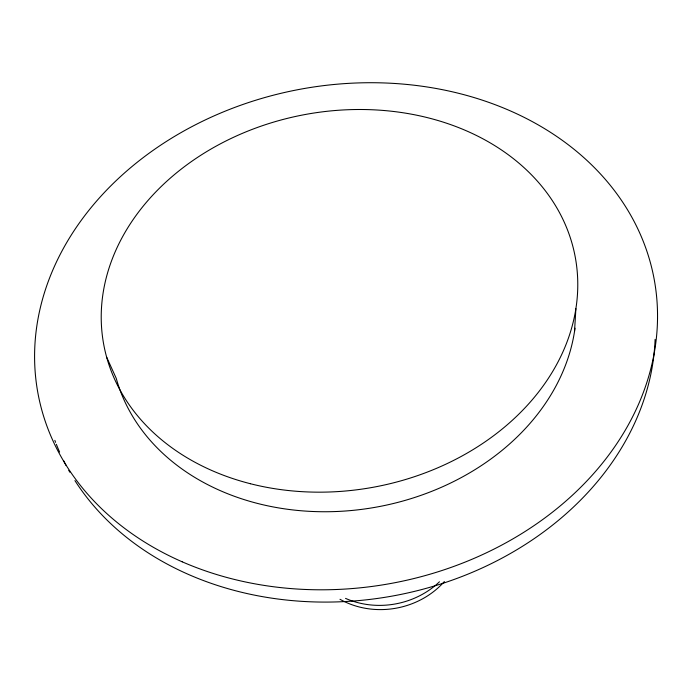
<?xml version="1.0" encoding="UTF-8"?>
<svg xmlns="http://www.w3.org/2000/svg" width="692" height="692" viewBox="0 0 692 692"><rect width="100%" height="100%" fill="white"/><g stroke="black" fill="none" stroke-linecap="round" stroke-linejoin="round"><path stroke-width="1.04" d="M574.533 331.407L575.891 308.641M106.629 357.115L116.239 378.351A234.225 187.169 -10.5 0 0 356.155 510.03A234.225 187.169 -10.5 0 0 575 328.198M444.376 581.531A78.767 70.048 -10.5 0 1 339.98 599.289M439.463 581.782A79.26 70.333 -10.5 0 1 345.542 598.381M655.099 339.391A308.269 249.025 -10.5 0 1 414.828 591.297A308.269 249.025 -10.5 0 1 74.926 480.594M69.831 472.212A308.269 249.025 -10.5 0 1 68.75 470.326M66.155 465.578A308.269 249.025 -10.5 0 1 63.69 460.794M59.607 452.084A308.269 249.025 -10.5 0 1 56.346 444.281M55.585 442.326A308.269 249.025 -10.5 0 1 54.85 440.363M182.212 561.817A313.346 251.239 -10.5 0 0 657.4 323.761A313.346 251.239 -10.5 0 0 198.569 123.202A313.346 251.239 -10.5 0 0 182.212 561.817M250.443 483.734A239.778 189.452 -10.5 0 0 575.424 258.038A239.778 189.452 -10.5 0 0 192.618 160.726A239.778 189.452 -10.5 0 0 250.443 483.734"/></g></svg>
